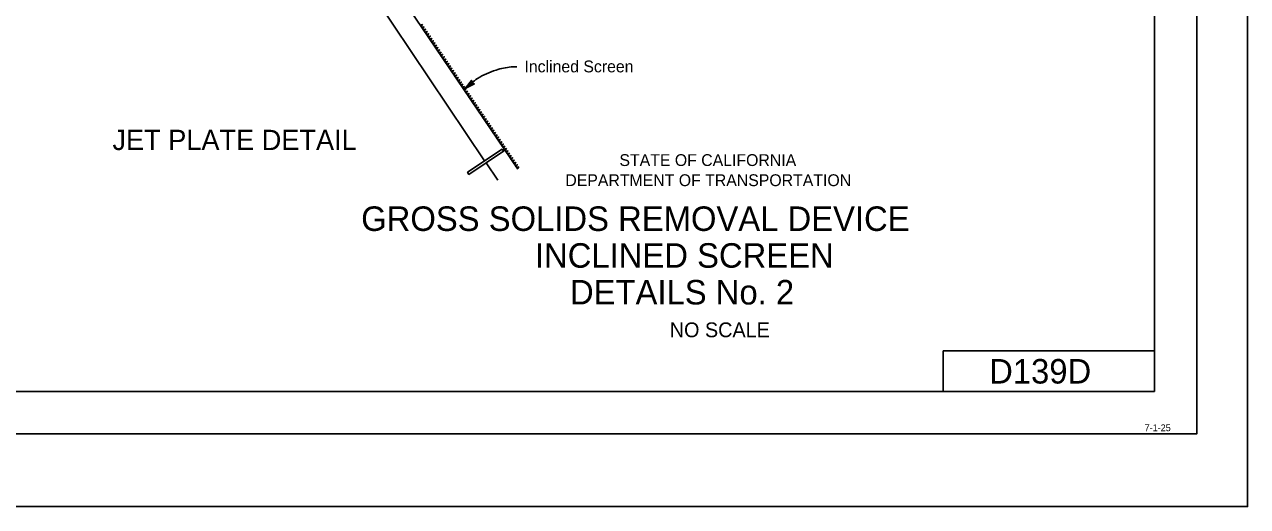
# Model space of a CAD drawing. Extents: x -893 to 867, y -474 to 712.
# Drawn here: x 143 to 867, y -474 to -189 of the extents above; entities that cross this region are included whole.
import ezdxf

# ---------------------------------------------------------------- set-up
doc = ezdxf.new("R2010")
doc.units = 0
for name, color, linetype in [('60 Nongeo Data', 7, 'Continuous'), ('border_INSIDE-BORDER-anno', 7, 'Continuous'), ('border_PLOTTING-ELEMENTS', 7, 'Continuous'), ('border_rw_22x34_Cut_Lines', 7, 'Continuous'), ('border_SHEET', 7, 'Continuous'), ('border_WITHIN-BORDER-anno', 7, 'Continuous'), ('str_Text-A', 7, 'Continuous')]:
    doc.layers.add(name, color=color, linetype=linetype)

msp = doc.modelspace()

# ---------------------------------------------------------------- linework, layer by layer
at = {"layer": '60 Nongeo Data'}
for p, q in [((415.36, -269.54), (295.64, -91.03)), ((423.21, -281.1), (416.23, -270.84))]:
    msp.add_line(p, q, dxfattribs=at)
msp.add_lwpolyline([(434.99, -274.45), (301.66, -77.44)], dxfattribs=at)
for points in [[(377.39, -189.33), (377.83, -189.98), (378.59, -189)], [(378.31, -190.69), (378.75, -191.34), (379.51, -190.35)], [(379.23, -192.05), (379.67, -192.7), (380.43, -191.71)], [(380.15, -193.41), (380.59, -194.06), (381.35, -193.07)], [(381.07, -194.76), (381.51, -195.42), (382.27, -194.43)], [(381.99, -196.12), (382.43, -196.78), (383.19, -195.79)], [(382.91, -197.48), (383.35, -198.13), (384.1, -197.15)], [(383.83, -198.84), (384.27, -199.49), (385.02, -198.5)], [(384.74, -200.2), (385.19, -200.85), (385.94, -199.86)], [(385.66, -201.56), (386.11, -202.21), (386.86, -201.22)], [(386.58, -202.91), (387.02, -203.57), (387.78, -202.58)], [(387.5, -204.27), (387.94, -204.93), (388.7, -203.94)], [(388.42, -205.63), (388.86, -206.28), (389.62, -205.3)], [(389.34, -206.99), (389.78, -207.64), (390.54, -206.65)], [(390.26, -208.35), (390.7, -209), (391.46, -208.01)], [(391.18, -209.71), (391.62, -210.36), (392.38, -209.37)], [(392.1, -211.07), (392.54, -211.72), (393.3, -210.73)], [(393.02, -212.42), (393.46, -213.08), (394.22, -212.09)], [(393.94, -213.78), (394.38, -214.43), (395.14, -213.45)], [(394.86, -215.14), (395.3, -215.79), (396.06, -214.8)], [(395.78, -216.5), (396.22, -217.15), (396.98, -216.16)], [(396.7, -217.86), (397.14, -218.51), (397.89, -217.52)], [(397.61, -219.21), (398.06, -219.87), (398.81, -218.88)], [(398.53, -220.57), (398.97, -221.23), (399.73, -220.24)], [(399.45, -221.93), (399.89, -222.58), (400.65, -221.6)], [(400.37, -223.29), (400.81, -223.94), (401.57, -222.95)], [(409.34, -224.07), (403.89, -226.69), (407.71, -222.01), (407.76, -222.41), (404.96, -225.84), (408.96, -223.92), (408.58, -223.78), (406.02, -225.01), (407.81, -222.81), (407.86, -223.22), (407.09, -224.17), (408.2, -223.63), (407.9, -223.52), (407.71, -222.01), (407.9, -223.52)], [(401.29, -224.65), (401.73, -225.3), (402.49, -224.31)], [(402.21, -226.01), (402.65, -226.66), (403.41, -225.67)], [(403.13, -227.37), (403.57, -228.02), (404.33, -227.03)], [(404.05, -228.72), (404.49, -229.38), (405.25, -228.39)], [(404.97, -230.08), (405.41, -230.73), (406.17, -229.75)], [(405.89, -231.44), (406.33, -232.09), (407.09, -231.11)], [(406.81, -232.8), (407.25, -233.45), (408.01, -232.46)], [(407.73, -234.16), (408.17, -234.81), (408.93, -233.82)], [(408.65, -235.52), (409.09, -236.17), (409.84, -235.18)], [(409.57, -236.87), (410.01, -237.53), (410.76, -236.54)], [(410.49, -238.23), (410.93, -238.89), (411.68, -237.9)], [(411.4, -239.59), (411.85, -240.24), (412.6, -239.26)], [(412.32, -240.95), (412.76, -241.6), (413.52, -240.61)], [(413.24, -242.31), (413.68, -242.96), (414.44, -241.97)], [(414.16, -243.67), (414.6, -244.32), (415.36, -243.33)], [(415.08, -245.02), (415.52, -245.68), (416.28, -244.69)], [(416, -246.38), (416.44, -247.04), (417.2, -246.05)], [(416.92, -247.74), (417.36, -248.39), (418.12, -247.41)], [(417.84, -249.1), (418.28, -249.75), (419.04, -248.76)], [(418.76, -250.46), (419.2, -251.11), (419.96, -250.12)], [(419.68, -251.82), (420.12, -252.47), (420.88, -251.48)], [(420.6, -253.17), (421.04, -253.83), (421.8, -252.84)], [(421.52, -254.53), (421.96, -255.19), (422.72, -254.2)], [(422.44, -255.89), (422.88, -256.54), (423.63, -255.56)], [(423.36, -257.25), (423.8, -257.9), (424.55, -256.91)], [(424.27, -258.61), (424.72, -259.26), (425.47, -258.27)], [(425.19, -259.97), (425.63, -260.62), (426.39, -259.63)], [(425.71, -262.6), (426.58, -263.89), (406.14, -277.6), (405.27, -276.3)], [(426.11, -261.33), (426.55, -261.98), (427.31, -260.99)], [(427.03, -262.68), (427.47, -263.34), (428.23, -262.35)], [(427.95, -264.04), (428.39, -264.69), (429.15, -263.71)], [(428.87, -265.4), (429.31, -266.05), (430.07, -265.06)], [(429.79, -266.76), (430.23, -267.41), (430.99, -266.42)], [(430.71, -268.12), (431.15, -268.77), (431.91, -267.78)], [(431.63, -269.48), (432.07, -270.13), (432.83, -269.14)], [(432.55, -270.83), (432.99, -271.49), (433.75, -270.5)], [(433.47, -272.19), (433.91, -272.84), (434.67, -271.86)], [(434.39, -273.55), (434.83, -274.2), (435.59, -273.21)]]:
    msp.add_lwpolyline(points, close=True, dxfattribs=at)
msp.add_spline([(403.89, -226.69), (411.22, -220.9), (422.15, -215.89), (431.09, -214.07), (434.47, -214.06)], degree=3, dxfattribs=at)
at = {"layer": 'border_PLOTTING-ELEMENTS'}
for points in [[(-893.45, -474.04), (866.55, -474.04), (866.55, 711.96), (-893.45, 711.96)], [(-863.45, 668.96), (836.55, 668.96), (836.55, -431.04), (-863.45, -431.04)]]:
    msp.add_lwpolyline(points, close=True, dxfattribs=at)
at = {"layer": 'border_rw_22x34_Cut_Lines'}
msp.add_lwpolyline([(-863.45, 668.96), (836.55, 668.96), (836.55, -431.04), (-863.45, -431.04)], close=True, dxfattribs=at)
at = {"layer": 'border_SHEET'}
for p, q in [((811.55, 643.96), (811.55, -406.04)), ((686.52, -406.04), (686.52, -382.04)), ((686.52, -382.04), (811.52, -382.04)), ((811.55, -406.04), (-813.45, -406.04))]:
    msp.add_line(p, q, dxfattribs=at)

# ---------------------------------------------------------------- texts
at = {"layer": '60 Nongeo Data'}
msp.add_text('Inclined Screen', height=6.9987, dxfattribs=at).set_placement((438.92, -217.24))
at = {"layer": 'border_INSIDE-BORDER-anno'}
for s, height, p in [('STATE OF CALIFORNIA', 7, (495.11, -272.63)), ('DEPARTMENT OF TRANSPORTATION', 7, (463.11, -284.53)), ('GROSS SOLIDS REMOVAL DEVICE', 14.5, (342.38, -311.03)), ('INCLINED SCREEN', 14.5, (445.13, -332.78)), ('DETAILS No. 2', 14.5, (465.86, -354.53)), ('NO SCALE', 8.75, (524.88, -373.9))]:
    msp.add_text(s, height=height, dxfattribs=at).set_placement(p)
at = {"layer": 'border_WITHIN-BORDER-anno'}
for s, height, p in [('D139D', 14.5, (713.74, -401.29)), ('7-1-25', 4, (805.67, -429.47))]:
    msp.add_text(s, height=height, dxfattribs=at).set_placement(p)
at = {"layer": 'str_Text-A'}
msp.add_text('JET PLATE DETAIL', height=12, dxfattribs=at).set_placement((195.29, -263.19))

doc.saveas('drawing.dxf')
